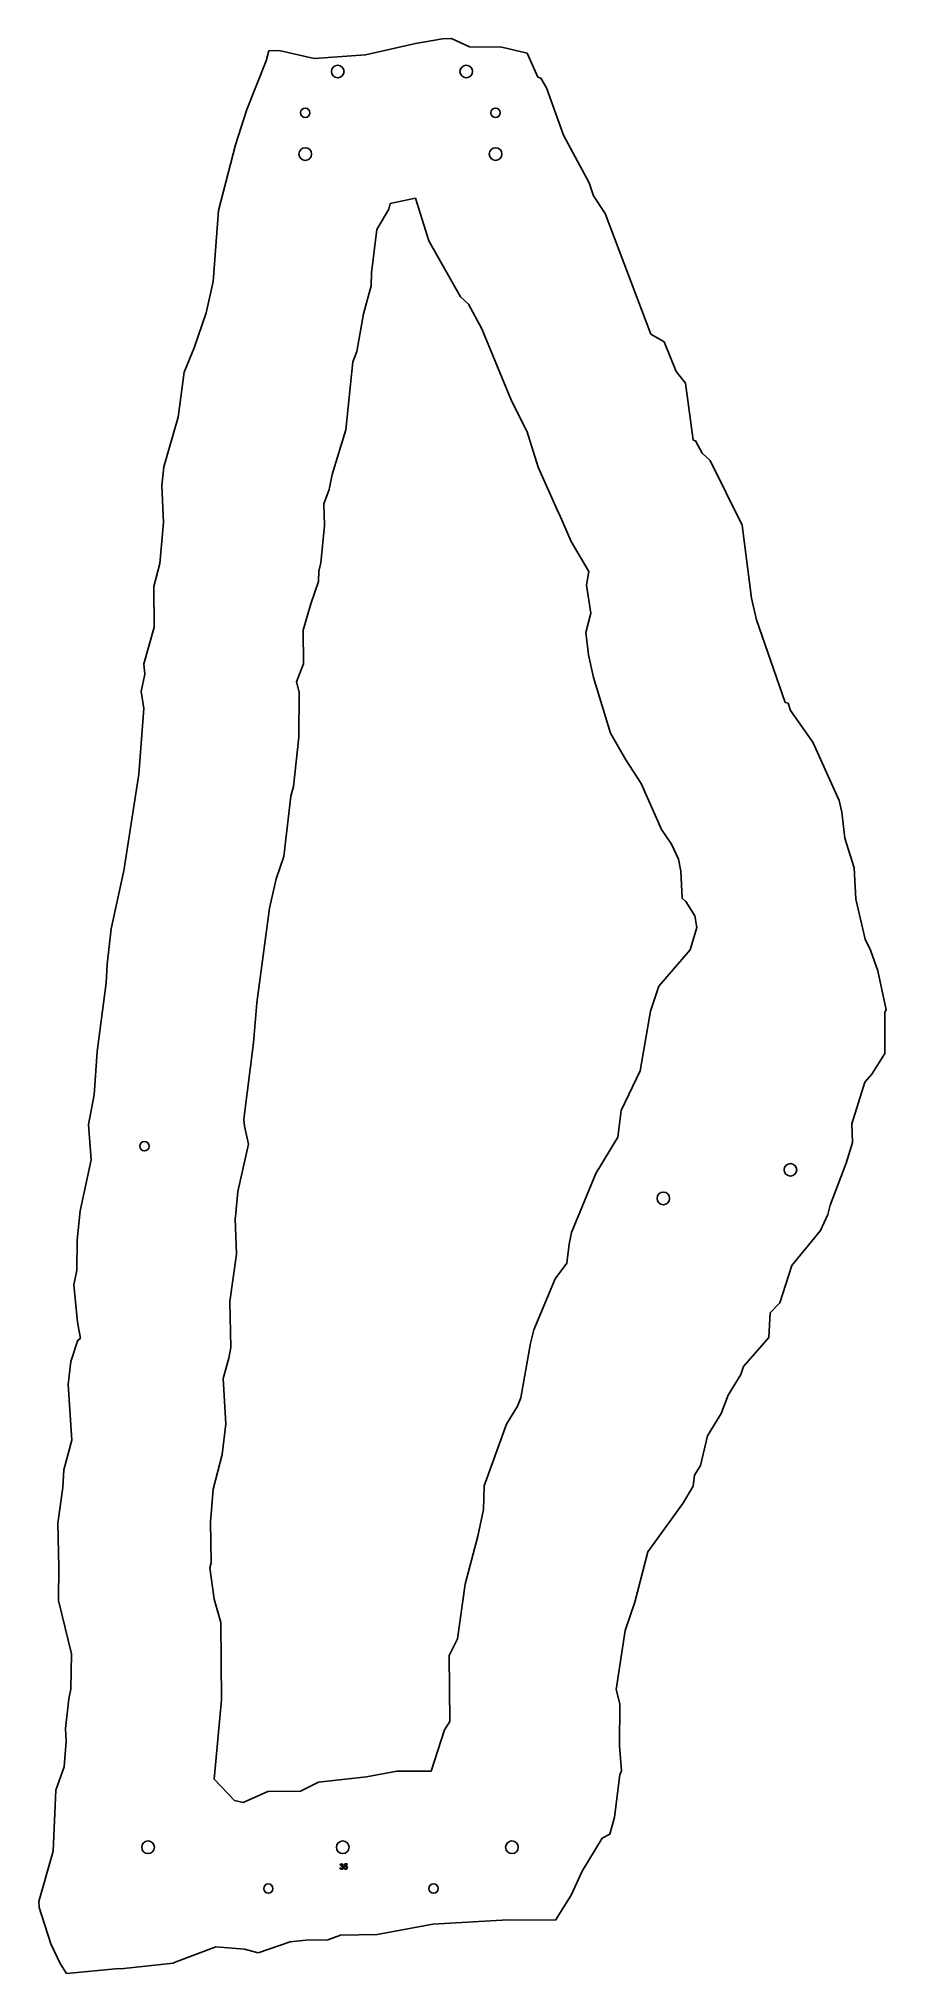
# Model space of a CAD drawing. Header units: millimetres. Extents: x 65 to 886, y 214 to 2088.
import ezdxf

# ---------------------------------------------------------------- set-up
doc = ezdxf.new("R2010")
doc.units = ezdxf.units.MM
doc.linetypes.add('SLD-Durchgehend', pattern=[0])

msp = doc.modelspace()

# ---------------------------------------------------------------- linework, layer by layer
at = {"color": 7, "linetype": 'SLD-Durchgehend', "lineweight": 25}
for p, q in [((381.8, 2071.9), (430.4, 2083)), ((430.4, 2083), (456.3, 2087.6)), ((456.3, 2087.6), (465.1, 2087.7)), ((465.1, 2087.7), (482.6, 2079.9)), ((266.9, 2019.2), (285.6, 2066.1)), ((285.6, 2066.1), (288.2, 2075.9)), ((288.2, 2075.9), (298.2, 2076.1)), ((298.2, 2076.1), (332.2, 2068.4)), ((332.2, 2068.4), (381.8, 2071.9)), ((482.6, 2079.9), (514, 2079.5)), ((514, 2079.5), (538.4, 2073.6)), ((538.4, 2073.6), (548.7, 2050.4)), ((548.7, 2050.4), (551.7, 2049.4)), ((551.7, 2049.4), (557.3, 2040)), ((557.3, 2040), (573.6, 1994.3)), ((256, 1985), (266.9, 2019.2)), ((573.6, 1994.3), (598.5, 1948.2)), ((239.6, 1921.4), (256, 1985)), ((405.7, 1927.9), (430.3, 1933.2)), ((430.3, 1933.2), (443.3, 1892)), ((598.5, 1948.2), (602.7, 1935.4)), ((602.7, 1935.4), (614.1, 1918.2)), ((234.5, 1852.6), (239.6, 1921.4)), ((392.7, 1902.8), (404.4, 1922.5)), ((404.4, 1922.5), (405.7, 1927.9)), ((614.1, 1918.2), (658.1, 1801.6)), ((387.6, 1860.9), (392.7, 1902.8)), ((443.3, 1892), (473.8, 1837.5)), ((387.4, 1848.3), (387.6, 1860.9)), ((227.7, 1822), (234.5, 1852.6)), ((380, 1821.3), (387.4, 1848.3)), ((473.8, 1837.5), (481.5, 1830.6)), ((216, 1788.2), (227.7, 1822)), ((373.5, 1784.7), (380, 1821.3)), ((481.5, 1830.6), (494.6, 1806.7)), ((494.6, 1806.7), (522.7, 1738.5)), ((658.1, 1801.6), (671.2, 1794.1)), ((206.3, 1764.5), (216, 1788.2)), ((369.5, 1774.8), (373.5, 1784.7)), ((671.2, 1794.1), (682.6, 1765.3)), ((200.5, 1721), (206.3, 1764.5)), ((362.7, 1708.8), (369.5, 1774.8)), ((682.6, 1765.3), (691.9, 1753.9)), ((691.9, 1753.9), (699.3, 1698.8)), ((522.7, 1738.5), (537.4, 1708.4)), ((186.5, 1673.1), (200.5, 1721)), ((349.5, 1665.4), (362.7, 1708.8)), ((537.4, 1708.4), (538.2, 1707.9)), ((538.2, 1707.9), (549, 1672.7)), ((699.3, 1698.8), (701.4, 1698.2)), ((701.4, 1698.2), (707.8, 1686.3)), ((184.5, 1655), (186.5, 1673.1)), ((549, 1672.7), (568.8, 1628.5)), ((707.8, 1686.3), (715.5, 1679.1)), ((715.5, 1679.1), (746.5, 1616.4)), ((186.3, 1618.9), (184.5, 1655)), ((341.5, 1637.2), (346.8, 1650.9)), ((346.8, 1650.9), (349.5, 1665.4)), ((342.1, 1616.1), (341.5, 1637.2)), ((182.6, 1579.2), (186.3, 1618.9)), ((338.6, 1580.1), (342.1, 1616.1)), ((568.8, 1628.5), (569.4, 1627.3)), ((569.4, 1627.3), (580.9, 1600.6)), ((746.5, 1616.4), (755.6, 1545.9)), ((580.9, 1600.6), (598.1, 1571.5)), ((176.9, 1557), (182.6, 1579.2)), ((336.8, 1571.9), (338.6, 1580.1)), ((177.1, 1517.4), (176.9, 1557)), ((328.8, 1540.4), (336.5, 1561.8)), ((336.5, 1561.8), (336.8, 1571.9)), ((598.1, 1571.5), (595.9, 1558.4)), ((595.9, 1558.4), (600, 1531.2)), ((321.4, 1514.8), (328.8, 1540.4)), ((755.6, 1545.9), (760.4, 1524.6)), ((600, 1531.2), (595.4, 1512.5)), ((760.4, 1524.6), (788.4, 1444.8)), ((167.1, 1482.2), (177, 1516.4)), ((177, 1516.4), (177.1, 1517.4)), ((321.8, 1482.2), (321.4, 1514.8)), ((595.4, 1512.5), (597.9, 1490.9)), ((168.1, 1472.1), (167.1, 1482.2)), ((315, 1464.6), (321.8, 1482.2)), ((597.9, 1490.9), (602.6, 1468.8)), ((164.7, 1455.4), (168.1, 1472.1)), ((317.6, 1454.6), (315, 1464.6)), ((602.6, 1468.8), (619, 1415.1)), ((167.1, 1438.8), (164.7, 1455.4)), ((317.3, 1411), (317.6, 1454.6)), ((788.4, 1444.8), (791.1, 1444.1)), ((791.1, 1444.1), (793.4, 1437)), ((162.5, 1375.4), (167.1, 1438.8)), ((793.4, 1437), (815.1, 1406.4)), ((312.2, 1363.2), (317.3, 1411)), ((619, 1415.1), (634.1, 1389.2)), ((815.1, 1406.4), (840.6, 1349.9)), ((634.1, 1389.2), (648.9, 1366.3)), ((147.9, 1281.6), (162.5, 1375.4)), ((302.8, 1295.5), (309.6, 1353.8)), ((309.6, 1353.8), (312.2, 1363.2)), ((648.9, 1366.3), (668.4, 1321.8)), ((840.6, 1349.9), (843.2, 1338.6)), ((843.2, 1338.6), (846, 1313.3)), ((668.4, 1321.8), (678.3, 1307.3)), ((846, 1313.3), (855.1, 1284.5)), ((295.3, 1273.8), (302.8, 1295.5)), ((678.3, 1307.3), (685, 1293)), ((685, 1293), (687.2, 1281.3)), ((135.5, 1225.5), (147.6, 1280.3)), ((147.6, 1280.3), (147.9, 1281.6)), ((687.2, 1281.3), (688.6, 1255.2)), ((855.1, 1284.5), (856.7, 1254.2)), ((289, 1245.4), (295.3, 1273.8)), ((276.8, 1153.7), (289, 1245.4)), ((688.6, 1255.2), (692.1, 1251.8)), ((692.1, 1251.8), (700.9, 1238.2)), ((700.9, 1238.2), (702.6, 1226.7)), ((856.7, 1254.2), (865.6, 1215.5)), ((131.7, 1191.3), (135.5, 1225.5)), ((702.6, 1226.7), (696.2, 1205.2)), ((696.2, 1205.2), (665.8, 1169.9)), ((865.6, 1215.5), (870.9, 1204.8)), ((870.9, 1204.8), (878, 1184.8)), ((130.7, 1173.3), (131.7, 1191.3)), ((878, 1184.8), (886.2, 1147.1)), ((122.1, 1106.6), (130.7, 1173.3)), ((665.8, 1169.9), (658, 1145.6)), ((273.3, 1115.1), (276.8, 1153.7)), ((658, 1145.6), (648, 1088)), ((886.2, 1147.1), (884.7, 1144.7)), ((884.7, 1144.7), (884.8, 1104.7)), ((119.2, 1064.8), (122.1, 1106.6)), ((264.2, 1041), (273.3, 1115.1)), ((648, 1088), (629.4, 1049.6)), ((884.8, 1104.7), (872.1, 1084.8)), ((865.3, 1076.8), (852.7, 1036.6)), ((872.1, 1084.8), (865.3, 1076.8)), ((113.5, 1035.9), (119.2, 1064.8)), ((629.4, 1049.6), (626.2, 1023.6)), ((116.1, 1001.7), (113.5, 1035.9)), ((264.7, 1034.4), (264.2, 1041)), ((268.6, 1017), (264.7, 1034.4)), ((852.7, 1036.6), (853.5, 1018.6)), ((258.1, 971), (268.6, 1017)), ((626.2, 1023.6), (605, 988.5)), ((853.5, 1018.6), (847.3, 998.4)), ((105.6, 952.2), (116.1, 1001.7)), ((847.3, 998.4), (831.8, 957.8)), ((605, 988.5), (581.3, 931.3)), ((256, 946.6), (258.1, 971)), ((831.8, 957.8), (829.7, 948.9)), ((102.6, 924.3), (105.6, 952.2)), ((255.7, 944.9), (256, 946.6)), ((257, 910.3), (255.7, 944.9)), ((829.7, 948.9), (822.4, 933.2)), ((102.2, 894.8), (102.6, 924.3)), ((579.1, 920.1), (577, 901.6)), ((581.3, 931.3), (579.1, 920.1)), ((822.4, 933.2), (794.7, 899.4)), ((250.5, 864.5), (257, 910.3)), ((577, 901.6), (565.4, 886.4)), ((99.6, 880.6), (102.2, 894.8)), ((565.4, 886.4), (545, 837)), ((794.7, 899.4), (783, 863.1)), ((102.9, 844.6), (99.6, 880.6)), ((251.5, 819.9), (250.5, 864.5)), ((783, 863.1), (773.6, 853.4)), ((105.8, 828.7), (102.9, 844.6)), ((773.6, 853.4), (772.4, 829.6)), ((96.4, 806.2), (103.2, 827.1)), ((103.2, 827.1), (105.8, 828.7)), ((545, 837), (541.6, 824.2)), ((772.4, 829.6), (747.8, 801.5)), ((94.1, 784.1), (96.4, 806.2)), ((244, 789.8), (249.6, 809.6)), ((249.6, 809.6), (251.5, 819.9)), ((541.6, 824.2), (532.2, 771.2)), ((246.7, 746.1), (244, 789.8)), ((745.4, 793.6), (733.2, 773.7)), ((747.8, 801.5), (745.4, 793.6)), ((97.5, 730.3), (94.1, 784.1)), ((532.2, 771.2), (529.1, 763)), ((733.2, 773.7), (726.4, 756)), ((529.1, 763), (518.5, 745.6)), ((726.4, 756), (713.1, 734.5)), ((243.1, 716.4), (246.7, 746.1)), ((518.5, 745.6), (496.8, 685.8)), ((713.1, 734.5), (706.2, 705.7)), ((89.8, 701.4), (97.5, 730.3)), ((234.5, 682.7), (243.1, 716.4)), ((88.8, 684.2), (89.8, 701.4)), ((700.5, 696.3), (699.2, 685.7)), ((706.2, 705.7), (700.5, 696.3)), ((84.1, 649.6), (88.8, 684.2)), ((231.8, 651.2), (234.5, 682.7)), ((496.8, 685.8), (496.2, 662.9)), ((699.2, 685.7), (689.1, 668.7)), ((496.2, 662.9), (490.7, 637.1)), ((689.1, 668.7), (655.2, 621.9)), ((85, 607.1), (84.1, 649.6)), ((232.5, 611.2), (231.8, 651.2)), ((490.7, 637.1), (478.5, 590.7)), ((655.2, 621.9), (642.8, 573.1)), ((84.7, 575.7), (85, 607.1)), ((231, 606.6), (232.5, 611.2)), ((235.4, 576.1), (231, 606.6)), ((478.5, 590.7), (471, 537.7)), ((84.6, 574.9), (84.7, 575.7)), ((97.1, 523.2), (84.6, 574.9)), ((241.9, 553.5), (235.4, 576.1)), ((642.8, 573.1), (633.4, 545.9)), ((242.4, 478.6), (241.9, 553.5)), ((633.4, 545.9), (624.7, 488.7)), ((471, 537.7), (463, 521.6)), ((96.7, 489.1), (97.1, 523.2)), ((463, 521.6), (463.6, 457.8)), ((94.5, 479.7), (96.7, 489.1)), ((624.7, 488.7), (628.1, 474.6)), ((91.3, 450.7), (94.5, 479.7)), ((235.3, 401.8), (242.4, 478.6)), ((628.1, 474.6), (627.8, 434)), ((92.1, 438.5), (91.3, 450.7)), ((463.6, 457.8), (458.5, 449.6)), ((90.2, 413.6), (92.1, 438.5)), ((458.5, 449.6), (445.5, 409.6)), ((627.8, 434), (629.8, 410)), ((81.9, 391.2), (90.2, 413.6)), ((254.9, 381), (235.3, 401.8)), ((336.3, 398.8), (319.1, 390.3)), ((382.8, 404), (336.3, 398.8)), ((412.1, 409.4), (382.8, 404)), ((445.5, 409.6), (412.1, 409.4)), ((628.3, 406), (622.9, 364.9)), ((629.8, 410), (628.3, 406)), ((79.4, 332.2), (81.9, 391.2)), ((263.5, 379.1), (254.9, 381)), ((287.3, 389.9), (263.5, 379.1)), ((319.1, 390.3), (287.3, 389.9)), ((622.9, 364.9), (618.6, 348.6)), ((611.1, 344.5), (591.8, 312.8)), ((618.6, 348.6), (611.1, 344.5)), ((65.4, 283.3), (79.4, 332.2)), ((591.8, 312.8), (581.2, 289.3)), ((66, 277.5), (65.4, 283.3)), ((581.2, 289.3), (565.8, 265.1)), ((77.3, 242.2), (66, 277.5)), ((519.8, 265.4), (447.2, 261.2)), ((565.8, 265.1), (519.8, 265.4)), ((308.8, 244.2), (278.1, 233.7)), ((324.1, 245.9), (308.8, 244.2)), ((345.4, 246.1), (324.1, 245.9)), ((357.6, 250.7), (345.4, 246.1)), ((393.3, 251.4), (357.6, 250.7)), ((447.2, 261.2), (393.3, 251.4)), ((86.3, 223.1), (77.3, 242.2)), ((237.1, 239.5), (197.5, 224.4)), ((264.8, 237.1), (237.1, 239.5)), ((278.1, 233.7), (264.8, 237.1)), ((92.5, 213.7), (86.3, 223.1)), ((143.5, 218.3), (92.5, 213.7)), ((144.9, 218.2), (143.5, 218.3)), ((195.6, 223.6), (144.9, 218.2)), ((197.5, 224.4), (195.6, 223.6))]:
    msp.add_line(p, q, dxfattribs=at)
at = {"color": 2, "linetype": 'SLD-Durchgehend', "lineweight": 25, "true_color": 0xffff00}
for p, q in [((361.5, 317.2), (362, 319.7)), ((362, 319.7), (364.1, 319.7)), ((362.4, 319.2), (362.1, 317.8)), ((364.1, 319.2), (362.4, 319.2)), ((364.1, 319.7), (364.1, 319.2)), ((357.1, 316), (357.5, 316)), ((357.7, 318.5), (357.3, 318.5)), ((358.5, 317.2), (358.5, 317.7)), ((361, 315.9), (361.4, 315.9))]:
    msp.add_line(p, q, dxfattribs=at)
at = {"color": 2, "linetype": 'SLD-Durchgehend', "lineweight": 25, "true_color": 0xffff00, "flags": 128}
for points in [[(359.8, 318.5), (359.6, 318.9), (359.4, 319.1), (358.8, 319.3)], [(357.5, 316), (357.7, 315.6), (357.9, 315.3)], [(357.9, 315.3), (358.4, 315.1), (358.7, 315)], [(358.5, 317.7), (359.3, 317.8), (359.6, 318.1), (359.7, 318.3), (359.8, 318.5)], [(360, 316.1), (360, 316.4), (359.9, 316.6), (359.5, 317), (358.5, 317.2)], [(359.6, 317.5), (360, 317.3), (360.2, 317)], [(360.2, 317), (360.4, 316.6), (360.5, 316.1)], [(362.6, 317.4), (362, 317.3), (361.5, 317.2)], [(362.1, 317.8), (362.4, 317.9), (362.7, 317.9)]]:
    msp.add_lwpolyline(points, dxfattribs=at)
at = {"color": 7, "linetype": 'SLD-Durchgehend', "lineweight": 25}
for centre, radius in [((355, 2055.9), 6.12), ((479.5, 2055.9), 6.12), ((323.5, 2015.9), 4.5), ((507.8, 2015.9), 4.5), ((323.5, 1975.9), 6.12), ((507.8, 1975.9), 6.13), ((167.8, 1014.9), 4.5), ((793.4, 992), 6.12), ((670.3, 964.3), 6.12), ((171.3, 335.8), 6.12), ((359.9, 335.8), 6.12), ((523.7, 335.8), 6.12), ((287.8, 295.8), 4.5), ((447.8, 295.8), 4.5)]:
    msp.add_circle(centre, radius, dxfattribs=at)
at = {"color": 2, "linetype": 'SLD-Durchgehend', "lineweight": 25, "true_color": 0xffff00}
for centre, radius, start, end in [((358.7, 318.3), 1.51, 90.0685, 171.4129), ((358.7, 318.2), 1.07, 88.8961, 163.7827), ((358.8, 318.4), 1.38, 3.4177, 93.2713), ((358.7, 316.2), 1.64, 185.8326, 271.2086), ((358.9, 316.2), 1.15, 263.7268, 355.7156), ((358.8, 316.2), 1.66, 267.488, 358.5314), ((359, 318.5), 1.17, 300.1095, 0.7257), ((362.5, 316.1), 1.53, 184.5602, 269.9336), ((362.5, 316.1), 1.09, 190.0307, 271.6915), ((362.5, 316.3), 1.25, 269.1173, 0.8375), ((362.6, 316.2), 1.7, 268.364, 2.2254), ((362.7, 316.3), 1.11, 359.9114, 95.1539), ((362.7, 316.4), 1.55, 356.9517, 90.8312)]:
    msp.add_arc(centre, radius, start, end, dxfattribs=at)

doc.saveas('drawing.dxf')
